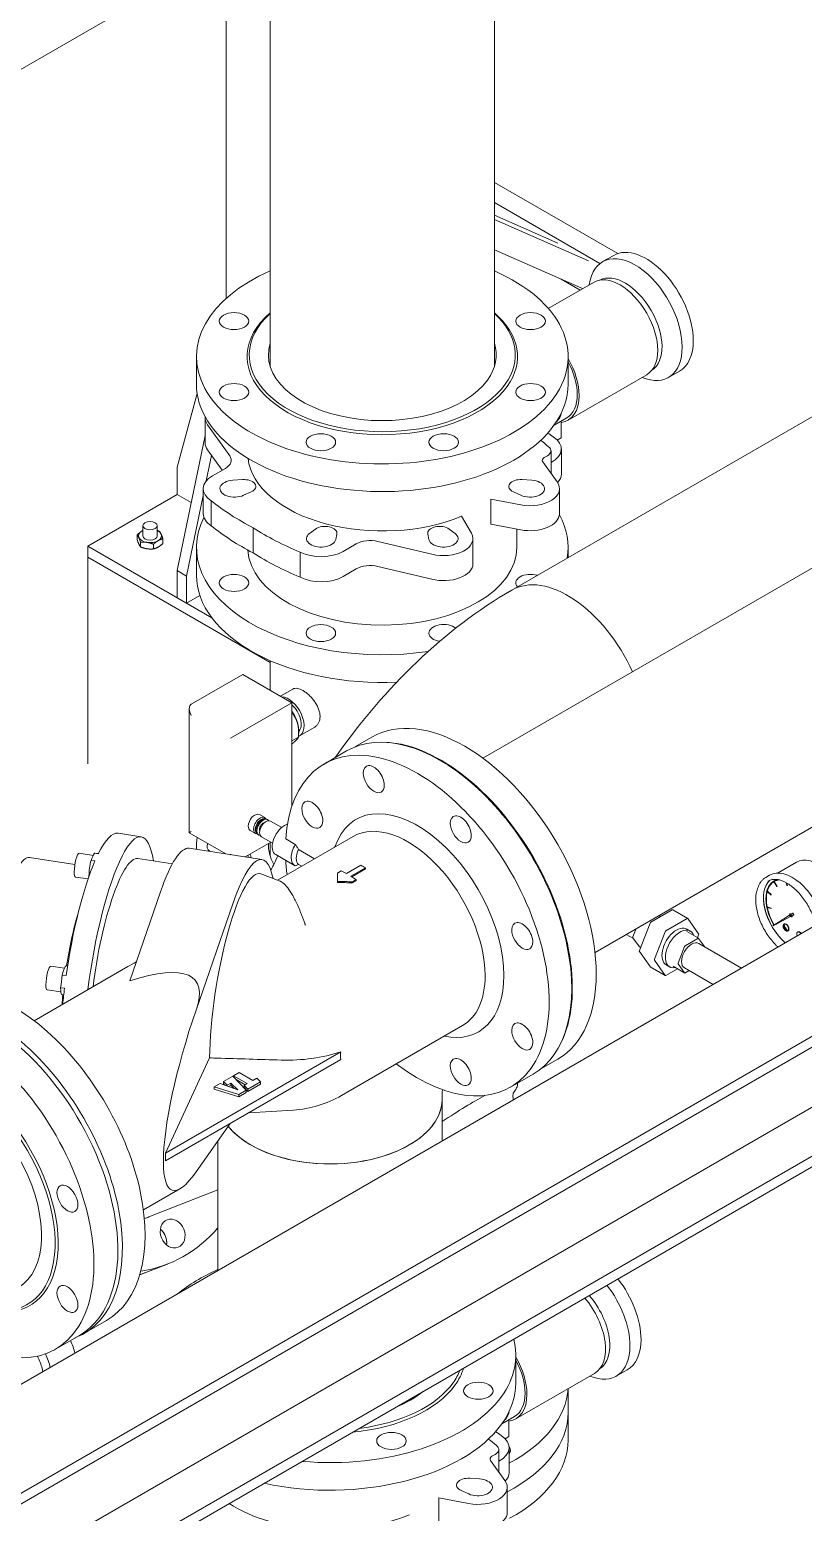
# Model space of a CAD drawing. Header units: millimetres. Extents: x -312439 to 477422, y -331570 to 212570.
# Drawn here: x 350673 to 351384, y 65676 to 67038 of the extents above; entities that cross this region are included whole.
import ezdxf

# ---------------------------------------------------------------- set-up
doc = ezdxf.new("R2010")
doc.units = ezdxf.units.MM

msp = doc.modelspace()

# ---------------------------------------------------------------- linework, layer by layer
at = {"color": 0, "linetype": 'Continuous', "lineweight": 0, "extrusion": (-5.55112e-17, 0.816497, 0.57735)}
for p, q in [((352152.604, 67860.866), (350185.817, 66725.341)), ((351089.74, 66368.758), (353606.961, 67822.077)), ((351192.815, 66190.227), (353710.037, 67643.545)), ((351100.298, 66728.797), (351100.298, 67253.316)), ((350894.147, 66728.797), (350894.147, 67134.295)), ((350853.602, 67110.887), (350853.602, 66791.35)), ((351213.65, 66832.567), (351100.298, 66898.011)), ((351100.298, 66879.498), (351197.308, 66823.489)), ((351158.721, 66842.267), (351100.298, 66867.878)), ((351100.298, 66863.97), (351186.84, 66826.032)), ((351181.416, 66800.407), (351100.298, 66835.966)), ((351199.812, 66825.169), (351210.003, 66830.951)), ((351179.038, 66799.033), (351161.655, 66809.069)), ((351149.893, 66782.207), (351191.36, 66806.148)), ((351116.301, 66523.302), (351493.27, 66740.945)), ((350826.349, 66712.496), (350826.349, 66737.899)), ((351168.096, 66712.496), (351168.096, 66737.899)), ((351168.097, 66679.565), (351240.356, 66721.284)), ((351260.258, 66718.632), (351270.449, 66724.414)), ((350808.592, 66636.199), (350827.001, 66703.885)), ((350834.311, 66658.461), (350834.311, 66681.464)), ((350856.918, 66646.69), (350836.551, 66675.233)), ((351166.872, 66681.687), (351155.26, 66674.983)), ((351161.584, 66663.189), (351161.584, 66678.634)), ((350808.592, 66541.187), (350834.311, 66665.448)), ((351158.101, 66661.179), (351161.584, 66663.189)), ((350835.35, 66623.623), (350840.21, 66647.102)), ((350849.96, 66633.438), (350836.551, 66652.23)), ((351146.069, 66645.024), (351149.127, 66646.79)), ((351152.356, 66651.29), (351152.356, 66630.502)), ((351161.86, 66629.961), (351161.86, 66652.964)), ((350808.592, 66611.195), (350808.592, 66636.199)), ((350841.033, 66628.284), (350852.922, 66635.148)), ((351157.893, 66622.743), (351144.737, 66641.177)), ((350832.587, 66593.509), (350832.587, 66616.512)), ((350859.773, 66624.233), (350868.56, 66624.859)), ((351125.884, 66624.859), (351134.671, 66624.233)), ((351160.134, 66616.512), (351160.134, 66593.509)), ((350726.309, 66563.689), (350808.592, 66611.195)), ((350821.535, 66603.723), (350808.592, 66611.195)), ((350817.253, 66536.186), (350832.587, 66610.274)), ((350839.973, 66582.382), (350839.973, 66605.385)), ((350876.692, 66613.524), (350869.712, 66610.379)), ((351097.13, 66606.862), (351124.531, 66601.646)), ((351097.13, 66583.859), (351097.13, 66606.862)), ((351124.732, 66610.379), (351117.752, 66613.524)), ((351070.186, 66591.306), (351079.221, 66575.486)), ((350776.971, 66573.079), (350776.971, 66582.515)), ((350790.308, 66573.079), (350790.308, 66582.515)), ((350878.562, 66557.476), (350878.562, 66580.479)), ((350930.35, 66575.37), (350935.797, 66579.4)), ((351058.648, 66579.4), (351064.095, 66575.37)), ((351124.531, 66578.643), (351097.13, 66583.859)), ((351120.937, 66562.477), (351120.937, 66579.327)), ((350726.309, 66563.689), (350726.309, 66363.664)), ((350840.503, 66497.759), (350726.309, 66563.689)), ((350771.755, 66569.814), (350771.755, 66574.141)), ((350774.939, 66562.952), (350774.939, 66567.279)), ((350786.824, 66561.114), (350786.824, 66565.44)), ((350795.524, 66566.137), (350795.524, 66570.463)), ((350826.349, 66562.477), (350826.349, 66537.074)), ((350955.429, 66574.705), (350954.345, 66569.632)), ((350973.251, 66565.676), (350961.362, 66558.812)), ((351042.679, 66556.224), (350993.242, 66567.983)), ((351040.1, 66569.632), (351039.015, 66574.705)), ((351080.585, 66547.581), (351080.585, 66570.584)), ((351168.096, 66562.477), (351168.096, 66553.206)), ((350726.309, 66553.688), (350894.147, 66456.787)), ((350921.7, 66535.197), (350921.7, 66558.2)), ((350808.592, 66541.187), (350817.253, 66536.186)), ((350808.592, 66516.183), (350808.592, 66541.187)), ((350817.253, 66511.183), (350817.253, 66536.186)), ((350973.251, 66542.673), (350961.362, 66535.809)), ((351042.679, 66533.222), (350993.242, 66544.98)), ((350829.489, 66518.247), (350817.253, 66511.183)), ((350894.147, 66431.228), (350894.147, 66458.39)), ((350869.019, 66445.736), (350821.529, 66418.318)), ((350914.058, 66419.732), (350869.019, 66445.736)), ((350903.634, 66425.751), (350914.962, 66432.291)), ((350819.674, 66300.232), (350819.674, 66414.217)), ((350914.058, 66419.732), (350857.611, 66387.143)), ((350914.058, 66324.718), (350914.058, 66419.732)), ((350920.048, 66388.023), (350914.058, 66384.565)), ((350920.333, 66392.63), (350920.221, 66390.416)), ((350921.07, 66389.284), (350935.111, 66397.391)), ((350971.982, 66379.057), (350987.699, 66388.132)), ((350964.435, 66375.407), (350943.648, 66363.406)), ((350884.209, 66316.976), (350889.059, 66314.176)), ((350891.046, 66312.816), (350891.912, 66312.316)), ((350894.572, 66310.922), (350904.694, 66305.078)), ((350910.034, 66308.504), (350907.266, 66306.906)), ((350775.52, 66296.496), (350754.223, 66299.791)), ((350821.529, 66301.303), (350819.674, 66300.232)), ((350853.472, 66280.719), (350819.674, 66300.232)), ((350894.639, 66291.506), (350871.204, 66277.976)), ((350875.757, 66302.337), (350880.607, 66299.537)), ((350882.778, 66298.496), (350883.644, 66297.996)), ((350886.181, 66296.389), (350896.304, 66290.545)), ((350894.147, 66278.74), (350894.147, 66291.222)), ((350970.509, 66296.879), (350900.771, 66256.616)), ((350908.432, 66294.568), (350917.227, 66289.49)), ((350714.557, 66271.098), (350672.944, 66277.536)), ((350718.498, 66281.341), (350731.515, 66279.327)), ((350732.537, 66281.43), (350736.087, 66280.881)), ((350733.07, 66281.565), (350736.187, 66281.083)), ((350804.181, 66271.611), (350772.43, 66276.523)), ((350886.53, 66275.605), (350819.681, 66285.946)), ((350826.349, 66284.915), (350826.349, 66287.842)), ((350899.304, 66280.114), (350916.627, 66270.113)), ((350920.227, 66284.904), (350934.997, 66276.376)), ((350729.483, 66274.85), (350733.033, 66274.301)), ((350903.31, 66255.637), (350885.597, 66262.463)), ((350920.227, 66270.938), (350922.902, 66269.393)), ((350959.42, 66265.124), (350955.898, 66263.09)), ((350955.898, 66263.09), (350955.898, 66262.085)), ((350977.515, 66270.314), (350964.278, 66262.671)), ((350981.661, 66267.92), (350968.424, 66260.277)), ((350981.661, 66266.919), (350969.262, 66259.76)), ((350981.661, 66267.92), (350981.661, 66266.919)), ((351360.618, 66263.164), (351378.016, 66273.209)), ((350715.127, 66259.552), (350726.688, 66257.763)), ((350727.523, 66260.736), (350727.523, 66260.166)), ((350955.903, 66255.479), (350955.903, 66254.478)), ((350973.278, 66257.123), (350969.756, 66255.09)), ((350973.278, 66256.118), (350969.756, 66254.085)), ((350969.756, 66255.09), (350969.756, 66254.085)), ((350973.278, 66257.123), (350973.278, 66256.118)), ((351341.792, 66247.26), (351342.293, 66248.921)), ((351349.783, 66259.118), (351353.416, 66261.216)), ((351357.22, 66255.822), (351357.307, 66255.872)), ((351359.966, 66250.762), (351357.352, 66255.291)), ((351357.614, 66255.443), (351360.229, 66250.914)), ((351357.702, 66255.49), (351360.316, 66250.964)), ((351360.229, 66250.914), (351359.966, 66250.762)), ((351360.316, 66250.964), (351360.229, 66250.914)), ((351369.236, 66251.718), (351368.721, 66254.236)), ((351369.105, 66254.016), (351369.595, 66251.622)), ((351369.215, 66253.952), (351369.682, 66251.672)), ((351369.595, 66251.622), (351369.236, 66251.718)), ((351369.682, 66251.672), (351369.595, 66251.622)), ((350793.259, 66246.065), (350764.926, 66164.238)), ((350826.019, 66137.274), (350860.108, 66235.723)), ((351354.67, 66243.005), (351351.098, 66246.173)), ((351351.194, 66246.532), (351354.767, 66243.364)), ((351351.282, 66246.581), (351354.853, 66243.414)), ((351354.767, 66243.364), (351354.67, 66243.005)), ((351354.757, 66243.055), (351354.67, 66243.005)), ((351354.853, 66243.414), (351354.757, 66243.055)), ((351354.853, 66243.414), (351354.767, 66243.364)), ((351263.706, 66229.41), (351244.111, 66218.098)), ((351253.128, 66223.304), (351251.617, 66224.176)), ((351277.564, 66221.409), (351257.969, 66210.097)), ((351278.12, 66221.465), (351264.262, 66229.466)), ((351288.042, 66207.411), (351278.245, 66221.349)), ((351351.098, 66231.954), (351354.67, 66230.996)), ((351351.186, 66232.003), (351354.757, 66231.046)), ((351354.767, 66230.526), (351351.194, 66231.483)), ((351354.757, 66231.046), (351354.67, 66230.996)), ((351354.67, 66230.996), (351354.767, 66230.526)), ((351354.757, 66231.046), (351354.853, 66230.576)), ((351354.853, 66230.576), (351354.767, 66230.526)), ((351371.768, 66224.437), (351360.367, 66217.259)), ((351360.547, 66216.949), (351372.463, 66223.233)), ((351372.487, 66224.898), (351371.916, 66224.568)), ((351372.038, 66225.676), (351372.211, 66225.776)), ((351373.222, 66223.625), (351372.651, 66223.295)), ((351373.187, 66225.347), (351374.711, 66226.324)), ((351373.671, 66222.847), (351373.844, 66222.947)), ((351375.569, 66224.838), (351373.961, 66224.006)), ((351374.711, 66226.324), (351374.884, 66226.424)), ((351374.711, 66226.324), (351375.569, 66224.838)), ((351375.742, 66224.938), (351374.884, 66226.424)), ((351375.569, 66224.838), (351375.742, 66224.938)), ((351230.671, 66212.083), (351227.729, 66204.5)), ((351243.43, 66217.25), (351233.633, 66192)), ((351257.288, 66209.249), (351247.491, 66183.999)), ((351287.957, 66203.195), (351277.243, 66209.381)), ((351277.274, 66211.718), (351280.418, 66209.902)), ((351358.784, 66216.262), (351356.407, 66214.765)), ((351356.407, 66214.765), (351358.892, 66216.076)), ((351357.352, 66215.614), (351359.966, 66217.124)), ((351360.229, 66216.669), (351357.614, 66215.159)), ((351358.825, 66216.434), (351361.616, 66218.045)), ((351359.061, 66216.025), (351361.85, 66217.636)), ((351360.053, 66217.174), (351359.966, 66217.124)), ((351359.966, 66217.124), (351359.98, 66217.101)), ((351360.053, 66217.174), (351360.067, 66217.151)), ((351360.216, 66216.692), (351360.229, 66216.669)), ((351360.316, 66216.719), (351360.229, 66216.669)), ((351360.302, 66216.742), (351360.316, 66216.719)), ((351366.221, 66216.006), (351366.377, 66216.096)), ((351366.377, 66216.096), (351367.039, 66214.949)), ((351366.654, 66216.315), (351366.822, 66216.412)), ((351366.983, 66216.446), (351366.826, 66216.355)), ((351369.266, 66211.093), (351369.928, 66209.946)), ((351369.928, 66209.946), (351369.771, 66209.856)), ((351370.256, 66210.076), (351370.424, 66210.174)), ((351370.377, 66210.205), (351370.533, 66210.296)), ((351378.737, 66205.378), (351382.288, 66207.428)), ((351379.339, 66209.186), (351379.014, 66208.999)), ((351382.288, 66207.428), (351382.444, 66207.519)), ((351228.291, 66202.978), (351221.597, 66206.843)), ((351227.729, 66203.778), (351233.619, 66195.399)), ((351234.697, 66194.742), (351233.718, 66195.307)), ((351275.193, 66195.677), (351269.304, 66180.497)), ((351287.514, 66203.151), (351275.735, 66196.351)), ((351286.978, 66203.76), (351288.042, 66206.502)), ((351293.384, 66195.524), (351288.056, 66203.103)), ((351327.603, 66175.767), (351288.147, 66198.547)), ((351233.633, 66191.091), (351243.43, 66177.153)), ((351247.491, 66183.09), (351257.288, 66169.152)), ((350763.347, 66177.274), (350677.094, 66127.476)), ((350692.415, 66177.634), (350704.995, 66175.688)), ((350702.976, 66169.455), (350706.526, 66168.906)), ((350707.918, 66178.244), (350706.671, 66177.828)), ((351257.413, 66169.036), (351243.555, 66177.037)), ((351257.969, 66169.092), (351268.547, 66175.198)), ((351258.259, 66178.783), (351261.404, 66176.968)), ((351275.293, 66171.304), (351264.579, 66177.489)), ((351269.304, 66179.775), (351275.193, 66171.396)), ((351301.513, 66160.704), (351275.102, 66175.952)), ((351275.735, 66171.348), (351279.406, 66173.467)), ((350689.044, 66155.845), (350701.625, 66153.899)), ((350701.449, 66157.822), (350704.999, 66157.272)), ((350702.868, 66151.228), (350704.274, 66151.01)), ((351070.951, 66122.909), (350959.652, 66058.651)), ((350797.845, 66005.702), (350959.064, 66098.781)), ((350797.845, 66005.702), (350838.481, 66093.26)), ((350797.845, 65998.701), (350959.064, 66091.781)), ((351142.855, 66083.095), (351158.573, 66092.17)), ((350859.907, 66076.538), (350851.321, 66071.581)), ((350851.321, 66071.581), (350854.434, 66068.216)), ((350851.321, 66071.581), (350851.321, 66069.58)), ((350872.093, 66063.571), (350859.907, 66076.538)), ((350860.438, 66076.845), (350865.598, 66079.824)), ((350860.438, 66076.845), (350860.438, 66075.973)), ((350872.978, 66069.605), (350860.438, 66076.845)), ((350871.245, 66068.605), (350862.757, 66073.506)), ((350865.598, 66079.824), (350878.138, 66072.584)), ((350885.322, 66071.209), (350873.536, 66064.404)), ((350878.138, 66072.584), (350881.941, 66074.78)), ((350881.941, 66074.78), (350885.322, 66071.209)), ((350885.322, 66071.209), (350885.322, 66069.208)), ((351135.921, 66078.385), (351115.134, 66066.383)), ((350848.208, 66069.783), (350842.739, 66066.626)), ((350842.739, 66066.626), (350865.199, 66059.591)), ((350842.739, 66066.626), (350842.739, 66064.626)), ((350842.739, 66064.626), (350865.199, 66057.59)), ((350864.35, 66064.058), (350848.208, 66069.783)), ((350851.321, 66069.58), (350852.562, 66068.239)), ((350854.434, 66068.216), (350857.815, 66070.168)), ((350854.434, 66068.216), (350854.434, 66067.575)), ((350855.892, 66067.058), (350857.815, 66068.168)), ((350857.815, 66070.168), (350864.35, 66064.058)), ((350857.815, 66070.168), (350857.815, 66068.168)), ((350857.815, 66068.168), (350860.904, 66065.28)), ((350865.199, 66059.591), (350872.093, 66063.571)), ((350865.199, 66057.59), (350872.093, 66061.57)), ((350865.199, 66059.591), (350865.199, 66057.59)), ((350870.178, 66067.988), (350872.978, 66069.605)), ((350870.178, 66067.988), (350870.178, 66065.988)), ((350873.536, 66064.404), (350870.178, 66067.988)), ((350873.536, 66062.404), (350870.178, 66065.988)), ((350872.093, 66063.571), (350872.093, 66061.57)), ((350885.322, 66069.208), (350873.536, 66062.404)), ((350873.536, 66064.404), (350873.536, 66062.404)), ((351121.55, 66070.087), (351121.55, 66068.484)), ((350915.541, 66045.38), (350874.347, 66042.869)), ((351052.258, 66016.796), (351052.258, 66055.313)), ((350857.328, 66033.044), (350826.019, 65988.539)), ((350846.107, 65897.775), (350846.107, 66017.093)), ((350797.845, 65998.701), (350797.845, 66005.702)), ((350811.172, 65972.925), (350777.536, 65953.506)), ((350782.689, 65947.102), (350846.107, 65971.933)), ((350774.176, 65893.781), (350799.66, 65903.759)), ((350743.562, 65851.856), (350722.775, 65839.855)), ((350718.687, 65838.202), (350696.687, 65825.5)), ((351120.056, 65794.547), (351120.056, 65819.951)), ((351120.057, 65761.617), (351192.316, 65803.335)), ((351212.218, 65800.684), (351222.409, 65806.466)), ((351168.096, 65789.352), (351168.096, 65741.973)), ((351118.832, 65763.738), (351107.221, 65757.034)), ((351113.544, 65745.241), (351113.544, 65760.685)), ((351110.062, 65743.23), (351113.544, 65745.241)), ((351104.316, 65733.342), (351104.316, 65712.553)), ((351113.82, 65712.013), (351113.82, 65735.016)), ((351109.853, 65704.795), (351096.698, 65723.229)), ((351098.03, 65727.076), (351101.087, 65728.841)), ((351077.844, 65706.91), (351086.632, 65706.284)), ((351076.693, 65692.431), (351069.712, 65695.575)), ((351112.094, 65698.564), (351112.094, 65675.561)), ((351049.091, 65688.914), (351076.491, 65683.697)), ((351049.091, 65665.911), (351049.091, 65688.914))]:
    msp.add_line(p, q, dxfattribs=at)
at = {"color": 3, "linetype": 'Continuous', "lineweight": 0, "extrusion": (-5.55112e-17, 0.816497, 0.57735)}
for p, q in [((349672.139, 65219.984), (352792.291, 67021.405)), ((349758.753, 65169.978), (352878.905, 66971.398)), ((349767.414, 65164.977), (352878.905, 66961.397)), ((350448.155, 65502.996), (352839.928, 66883.887)), ((350448.155, 65457.991), (352878.905, 66861.384)), ((350448.155, 65447.99), (352878.905, 66851.383))]:
    msp.add_line(p, q, dxfattribs=at)
at = {"color": 0, "linetype": 'Continuous', "lineweight": 0}
msp.add_arc((350909.431, 66145.636), 100.442, 273.487569, 300, dxfattribs=at)
for centre, major_axis, ratio, start_param, end_param in [((351230.035, 66771.901), (30.223, -53.268), 0.57229596, 0.78971856, 3.78936984), ((351240.226, 66777.683), (-30.223, 53.268), 0.57229596, 3.93131122, 6.28318531), ((350997.222, 66737.899), (170.874, 0), 0.57735027, 2.21833582, 5.89048623), ((350997.222, 66737.899), (170.874, 0), 0.57735027, 5.89048623, 7.20644214), ((351215.858, 66763.716), (24.498, -42.432), 0.57735027, 0, 3.14159265), ((351220.594, 66766.45), (23.924, -41.437), 0.57735027, 0.02368019, 3.11791246), ((350997.222, 66737.899), (124.327, 0), 0.57735027, 2.54822804, 5.89048623), ((350997.222, 66739.499), (122.368, 0), 0.57735027, 2.57241108, 5.89048623), ((350997.222, 66737.899), (124.327, 0), 0.57735027, 5.89048623, 6.87654992), ((350997.222, 66739.499), (122.368, 0), 0.57735027, 5.89048623, 6.85236688), ((350997.222, 66739.499), (104.729, 0), 0.57735027, 2.96365333, 5.89048623), ((350997.222, 66739.499), (104.729, 0), 0.57735027, 5.89048623, 6.46112463), ((351230.035, 66771.901), (30.223, -53.268), 0.57229596, 5.64401093, 7.07290387), ((351240.226, 66777.683), (-30.223, 53.268), 0.57229596, 3.14159265, 3.93131122), ((351143.599, 66721.997), (24.498, -42.432), 0.57735027, 0.78539816, 1.57084863), ((351143.599, 66721.997), (-23.273, 40.31), 0.57735027, 3.92699082, 4.65832502), ((350997.222, 66712.496), (170.874, 0), 0.57735027, 3.14159265, 5.89048623), ((350997.222, 66712.496), (170.874, 0), 0.57735027, 5.89048623, 6.28318531), ((351143.599, 66721.997), (24.498, -42.432), 0.57735027, 6.04359707, 7.06858347), ((351143.599, 66721.997), (-23.273, 40.31), 0.57735027, 3.14159265, 3.92699082), ((351133.05, 66686.968), (28.81, 0), 0.57735027, 5.71305417, 6.22390779), ((350861.423, 66681.464), (-27.112, 0), 0.57735027, 6.21040253, 6.69260189), ((350861.423, 66658.461), (-27.112, 0), 0.57735027, 0, 0.40941658), ((350727.777, 66482.53), (517.446, 0), 0.57735027, 0.61584622, 0.63984345), ((350747.775, 66476.466), (520.583, 0), 0.57735027, 0.67415921, 0.6895054), ((351133.05, 66652.964), (28.81, 0), 0.57735027, 5.44674538, 7.01565574), ((350839.93, 66642.649), (18.373, 0), 0.57735027, 5.49778714, 6.673973), ((350997.222, 66648.988), (-123.715, 0), 0.57735027, 0.06591002, 2.20157488), ((351150.4, 66642.524), (-6.125, 0), 0.57735027, 5.49778714, 6.673973), ((351141.332, 66651.29), (11.024, 0), 0.57735027, 5.49778714, 6.92522599), ((351133.05, 66629.961), (28.81, 0), 0.57735027, 5.78698517, 6.28318531), ((350861.423, 66616.512), (-28.836, 0), 0.57735027, 5.49778714, 7.01515814), ((350861.423, 66616.512), (-13.474, 0), 0.57735027, 4.83515448, 8.51661272), ((350869.91, 66618.542), (11.024, 0), 0.57735027, 5.37502007, 7.97674713), ((351124.534, 66618.542), (-11.024, 0), 0.57735027, 4.5896219, 7.19134897), ((351133.021, 66616.512), (27.112, 0), 0.57735027, 4.39388168, 6.69260189), ((351133.021, 66616.512), (13.474, 0), 0.57735027, 4.04975631, 7.73121456), ((351052.368, 66692.659), (-260.694, 0), 0.57735027, 0.61853974, 0.84101764), ((350997.222, 66562.477), (-170.874, 0), 0.57735027, 5.9992116, 8.10411792), ((350861.423, 66593.509), (-28.836, 0), 0.57735027, 0, 0.73197283), ((351133.021, 66593.509), (27.112, 0), 0.57735027, 4.39388168, 6.28318531), ((350997.222, 66562.477), (-170.874, 0), 0.57735027, 3.04255179, 3.44945026), ((350783.64, 66573.079), (10.656, 0), 0.57735027, 2.35619449, 3.40339204), ((350783.64, 66573.079), (10.656, 0), 0.57735027, 2.24694203, 2.35619449), ((350783.64, 66573.079), (10.656, 0), 0.57735027, 0.26179939, 0.89465062), ((351052.368, 66669.656), (-260.694, 0), 0.57735027, 0.61853974, 0.84101764), ((351072.863, 66680.826), (-260.694, 0), 0.57735027, 0.72977869, 0.95225659), ((350944.488, 66575.484), (11.024, 0), 0.57735027, 6.16041823, 8.76214529), ((351049.956, 66575.484), (11.024, 0), 0.57735027, 0.66263109, 3.26435815), ((351053.472, 66570.584), (-27.112, 0), 0.57735027, 1.16137975, 3.46009996), ((350783.64, 66573.079), (10.656, 0), 0.57735027, 3.40339204, 4.45058959), ((350783.64, 66573.079), (-6.668, 0), 0.57735027, 0, 3.14159265), ((350783.64, 66573.079), (10.656, 0), 0.57735027, 4.45058959, 5.49778714), ((350783.64, 66573.079), (10.656, 0), 0.57735027, 5.49778714, 6.54498469), ((350997.222, 66562.477), (-123.715, 0), 0.57735027, 0.03300457, 3.14159265), ((350940.972, 66570.584), (-13.474, 0), 0.57735027, 5.62055264, 9.30201088), ((350986.243, 66558.175), (-18.373, 0), 0.57735027, 4.32160129, 5.49778714), ((351053.472, 66570.584), (-13.474, 0), 0.57735027, 0.1227655, 3.80422374), ((351072.863, 66657.823), (-260.694, 0), 0.57735027, 0.72977869, 0.95225659), ((350940.972, 66570.584), (-28.836, 0), 0.57735027, 0.83882349, 2.35619449), ((350997.222, 66537.074), (-170.874, 0), 0.57735027, 0, 1.6491391), ((350940.972, 66547.581), (-28.836, 0), 0.57735027, 0.83882349, 2.35619449), ((350986.243, 66535.172), (-18.373, 0), 0.57735027, 4.32160129, 5.49778714), ((351053.472, 66547.581), (-27.112, 0), 0.57735027, 1.16137975, 3.14159265), ((351133.587, 66529.866), (-13.596, 0), 0.57735027, 4.23980809, 6.7557662), ((351167.838, 66434.036), (51.538, -89.266), 0.57735027, 1.40035941, 3.14159265), ((351053.706, 66483.747), (-13.596, 0), 0.57735027, 3.75451108, 7.58534294), ((350826.008, 66410.56), (-4.479, 7.757), 0.57735027, 0, 1.57079633), ((350910.995, 66406.734), (10.075, -17.45), 0.57735027, 6.19261072, 9.09602558), ((350910.995, 66406.734), (-8.237, 14.268), 0.57735027, 3.28946149, 5.23174738), ((350904.357, 66402.902), (-11.315, 19.598), 0.57735027, 4.3196899, 4.84648181), ((351073.136, 66240.151), (85.437, -147.981), 0.57735027, 0, 3.14159265), ((350904.357, 66402.902), (-11.315, 19.598), 0.57735027, 3.87024082, 4.3196899), ((351050.178, 66226.896), (-85.743, 148.511), 0.57735027, 3.14159265, 6.28318531), ((351029.391, 66214.895), (-85.743, 148.511), 0.57735027, 2.19655738, 6.99826727), ((351051.136, 66227.449), (85.437, -147.981), 0.57735027, 0.32011857, 2.82147409), ((350989.401, 66349.463), (6.829, -11.828), 0.57735027, 0.78539816, 3.92699082), ((350989.401, 66349.463), (6.829, -11.828), 0.57735027, 3.92699082, 7.06858347), ((350879.983, 66309.657), (-4.226, -7.319), 0.57735027, 3.14159265, 5.49778714), ((350932.846, 66316.811), (6.829, -11.828), 0.57735027, 0.78539816, 3.92699082), ((350932.846, 66316.811), (6.829, -11.828), 0.57735027, 3.92699082, 7.06858347), ((351029.391, 66214.895), (-56.345, 97.593), 0.57735027, 3.92699082, 6.75376777), ((351069.381, 66303.286), (6.829, -11.828), 0.57735027, 0.78539816, 3.92699082), ((350755.857, 66169.394), (-19.663, -127.103), 0.21132487, 2.573367, 4.85036477), ((350879.983, 66309.657), (-4.226, -7.319), 0.57735027, 5.49778714, 6.28318531), ((350884.833, 66306.856), (-4.226, -7.319), 0.57735027, 2.8477169, 5.49778714), ((350884.833, 66306.856), (-4.226, -7.319), 0.57735027, 5.49778714, 6.57706106), ((350885.613, 66306.406), (-3.675, -6.365), 0.57735027, 3.34180127, 5.49778714), ((350885.613, 66306.406), (-3.675, -6.365), 0.57735027, 5.49778714, 6.08297669), ((350886.912, 66305.656), (-4.134, -7.16), 0.57735027, 3.14159265, 5.49778714), ((350887.778, 66305.156), (-4.134, -7.16), 0.57735027, 2.84681734, 5.49778714), ((350887.778, 66305.156), (-2.45, -4.243), 0.57735027, 3.53218132, 5.49778714), ((350887.778, 66305.156), (-2.45, -4.243), 0.57735027, 5.49778714, 5.89259665), ((350890.376, 66303.656), (-4.195, -7.266), 0.57735027, 3.14159265, 5.49778714), ((350907.266, 66293.905), (-7.962, -13.79), 0.57735027, 3.92699082, 6.28318531), ((351020.73, 66209.894), (-50.221, 86.985), 0.57735027, 3.92699082, 6.28318531), ((351069.381, 66303.286), (6.829, -11.828), 0.57735027, 3.92699082, 7.06858347), ((350734.56, 66172.689), (-19.663, -127.103), 0.21132487, 3.14159265, 3.72761979), ((350997.222, 66287.842), (-170.874, 0), 0.57735027, 6.20001861, 6.31298218), ((350849.622, 66287.842), (-13.596, 0), 0.57735027, 5.95497789, 6.95410152), ((350886.912, 66305.656), (-4.134, -7.16), 0.57735027, 5.49778714, 6.28318531), ((350887.778, 66305.156), (-4.134, -7.16), 0.57735027, 5.49778714, 6.57796062), ((350890.376, 66303.656), (-4.195, -7.266), 0.57735027, 5.49778714, 6.28318531), ((350997.222, 66289.442), (104.729, 0), 0.57735027, 3.12785611, 3.44913982), ((350924.589, 66283.903), (-7.962, -13.79), 0.57735027, 4.63964745, 6.35592684), ((350658.543, 66184.448), (-14.401, -93.087), 0.21132487, 3.14159265, 5.11101783), ((350716.812, 66270.446), (1.685, 10.895), 0.21132487, 0, 2.20271064), ((350731.01, 66173.238), (-19.663, -127.103), 0.21132487, 3.72761979, 3.81939414), ((350755.857, 66169.394), (-16.573, -107.129), 0.21132487, 3.14159265, 4.84471507), ((350731.01, 66268.25), (-2.06, -13.316), 0.21132487, 3.14159265, 3.32028974), ((350800.58, 66162.475), (-19.101, -123.471), 0.21132487, 3.14159265, 4.00188622), ((350862.09, 66283.057), (4.479, -7.757), 0.57735027, 4.71238898, 4.76873404), ((350867.429, 66152.134), (-19.101, -123.471), 0.21132487, 2.63518594, 4.00188622), ((350997.222, 66287.842), (124.327, 0), 0.57735027, 3.25884595, 3.28598085), ((350997.222, 66289.442), (122.368, 0), 0.57735027, 3.26658521, 3.31689599), ((350927.589, 66282.171), (-6.737, -11.669), 0.57735027, 4.81011749, 6.1854568), ((351397.921, 66238.733), (19.905, -34.476), 0.57735027, 1.06258005, 3.14159265), ((350734.56, 66172.689), (-19.663, -127.103), 0.21132487, 3.81939414, 4.77481734), ((350716.812, 66270.446), (1.685, 10.895), 0.21132487, 2.20271064, 3.14159265), ((350731.01, 66268.25), (-2.06, -13.316), 0.21132487, 4.22672419, 5.34430329), ((350867.429, 66152.134), (-17.112, -110.613), 0.21132487, 3.09562009, 5.30599135), ((351029.391, 66214.895), (-85.743, 148.511), 0.57735027, 0.8560625, 0.94503528), ((350955.903, 66172.466), (-0.033, 117.375), 0.00028422, 5.49797638, 5.59451191), ((350955.903, 66172.466), (-0.033, 115.961), 0.00028422, 5.49797669, 5.59569322), ((350966.351, 66178.498), (50.833, -88.046), 0.57735027, 2.38503587, 2.45275527), ((350979.588, 66186.141), (50.833, -88.046), 0.57735027, 2.32735311, 2.38503587), ((351374.277, 66225.083), (-20.861, 36.133), 0.57735027, 4.22954284, 6.28318531), ((350955.906, 66172.468), (-143.731, 0.041), 0.57753972, 4.61604314, 4.71257844), ((350955.906, 66172.468), (-142, 0.04), 0.57753972, 4.61486246, 4.71257874), ((350966.351, 66178.498), (50.833, -88.046), 0.57735027, 2.25968445, 2.32735311), ((351374.277, 66225.083), (-18.84, 32.632), 0.57735027, 0.096874, 2.11076551), ((351374.795, 66225.382), (-17.575, 30.441), 0.57735027, 6.08880812, 7.85295713), ((351374.795, 66225.382), (-17.312, 29.985), 0.57735027, 6.02576359, 7.85260552), ((351374.882, 66225.432), (17.312, -29.985), 0.57735027, 3.15419071, 3.65759675), ((351374.882, 66225.432), (17.575, -30.441), 0.57735027, 2.95612728, 3.14159265), ((351339.974, 66285.542), (17.444, -30.213), 0.57735027, 6.27941667, 6.28695395), ((351340.368, 66285.163), (17.181, -29.758), 0.57735027, 6.27935899, 6.28701163), ((351374.882, 66225.432), (-19.292, 33.415), 0.57735027, 0.85525389, 2.09678466), ((351374.882, 66225.432), (17.312, -29.985), 0.57735027, 3.67711914, 4.18119552), ((351327.294, 66267.392), (17.444, -30.213), 0.57735027, 0.51983014, 0.52736741), ((351327.701, 66267.253), (17.181, -29.758), 0.57735027, 0.51977246, 0.52742509), ((350726.396, 66173.951), (-14.401, -93.087), 0.21132487, 4.12767091, 4.70274585), ((351263.706, 66228.502), (0.556, 0.963), 0.57735027, 0, 0.78539816), ((351277.564, 66220.501), (0.556, 0.963), 0.57735027, 6.02138592, 7.06858347), ((351327.653, 66238.124), (-17.181, 29.758), 0.57735027, 4.18496389, 4.19261652), ((351327.342, 66237.986), (-17.444, 30.213), 0.57735027, 4.18502157, 4.19255884), ((351374.882, 66225.432), (17.312, -29.985), 0.57735027, 4.19888654, 4.7047943), ((351372.855, 66224.262), (-0.817, 1.414), 0.57735027, 5.20592698, 7.41430302), ((351373.028, 66224.362), (0.817, -1.414), 0.57735027, 2.07074098, 3.14159265), ((351372.855, 66224.262), (-0.817, 1.414), 0.57735027, 2.01064788, 4.2186585), ((351372.855, 66224.262), (-0.367, 0.636), 0.57735027, 4.71238898, 6.28318531), ((351372.855, 66224.262), (-0.367, 0.636), 0.57735027, 3.14159265, 4.71238898), ((351373.028, 66224.362), (0.817, -1.414), 0.57735027, 0, 1.07065627), ((351125.936, 66205.331), (6.829, -11.828), 0.57735027, 0.78539816, 3.92699082), ((351125.936, 66205.331), (6.829, -11.828), 0.57735027, 3.92699082, 7.06858347), ((351244.111, 66217.189), (-0.556, -0.963), 0.57735027, 3.92699082, 4.97418837), ((351267.767, 66195.251), (-9.507, -16.467), 0.57735027, 3.14159265, 6.28318531), ((351270.911, 66193.435), (-9.507, -16.467), 0.57735027, 2.67421922, 6.75055874), ((351257.969, 66209.188), (-0.556, -0.963), 0.57735027, 3.92699082, 4.97418837), ((351340.237, 66205.581), (-17.181, 29.758), 0.57735027, 4.70994937, 4.7162153), ((351340.105, 66205.202), (-17.444, 30.213), 0.57735027, 4.70862034, 4.7147928), ((351368.299, 66213.105), (1.801, -3.119), 0.57735027, 3.3104584, 6.11431956), ((351372.034, 66215.262), (3.363, -5.824), 0.81649658, 4.1561584, 5.26861956), ((351368.455, 66213.196), (1.801, -3.119), 0.57735027, 2.9727269, 3.3104584), ((351368.623, 66213.293), (1.801, -3.119), 0.57735027, 0, 3.14159265), ((351368.299, 66213.105), (1.801, -3.119), 0.57735027, 0.16886575, 2.9727269), ((351372.64, 66215.612), (-3.363, 5.824), 0.81649658, 1.01456574, 2.12702691), ((351368.455, 66213.196), (1.801, -3.119), 0.57735027, 6.11431956, 6.45205106), ((351380.815, 66205.879), (1.801, -3.119), 0.57735027, 1.73966208, 4.54352323), ((351381.14, 66206.067), (1.801, -3.119), 0.57735027, 1.71787162, 3.14159265), ((351380.972, 66205.97), (-1.801, 3.119), 0.57735027, 4.85946427, 4.88125473), ((351228.271, 66204.452), (-0.442, -0.766), 0.57735027, 4.97418837, 6.02138592), ((351234.161, 66196.073), (-0.442, -0.766), 0.57735027, 6.02138592, 6.28318531), ((351281.625, 66187.25), (6.523, 11.297), 0.57735027, 0, 3.14159265), ((351275.735, 66195.628), (-0.442, -0.766), 0.57735027, 3.92699082, 4.97418837), ((351287.514, 66202.429), (0.442, 0.766), 0.57735027, 6.02138592, 7.06858347), ((351287.361, 66206.563), (0.556, 0.963), 0.57735027, 4.97418837, 6.02138592), ((351380.972, 66205.97), (-1.801, 3.119), 0.57735027, 1.40193058, 1.42372104), ((351234.314, 66191.939), (-0.556, -0.963), 0.57735027, 4.97418837, 6.02138592), ((351248.172, 66183.938), (-0.556, -0.963), 0.57735027, 4.97418837, 6.02138592), ((351269.846, 66180.449), (-0.442, -0.766), 0.57735027, 4.97418837, 6.02138592), ((350657.819, 66000.367), (-85.743, 148.511), 0.57735027, 3.14159265, 6.28318531), ((350690.73, 66166.74), (1.685, 10.895), 0.21132487, 0, 2.20271064), ((350731.01, 66173.238), (-19.663, -127.103), 0.21132487, 4.77481734, 4.86659169), ((350704.928, 66164.543), (-2.06, -13.316), 0.21132487, 3.24990819, 4.36748729), ((350458.843, 65885.488), (-366.79, -278.549), 0.17972165, 2.87823966, 3.60330208), ((351029.391, 66214.895), (-56.345, 97.593), 0.57735027, 2.67101019, 3.92699082), ((351020.73, 66209.894), (-50.221, 86.985), 0.57735027, 3.14159265, 3.92699082), ((351244.111, 66178.001), (-0.556, -0.963), 0.57735027, 6.02138592, 6.28318531), ((351257.969, 66170), (-0.556, -0.963), 0.57735027, 6.02138592, 7.06858347), ((351275.735, 66172.07), (-0.442, -0.766), 0.57735027, 6.02138592, 7.06858347), ((350637.032, 65988.366), (-85.743, 148.511), 0.57735027, 3.05705205, 6.36772591), ((350690.73, 66166.74), (1.685, 10.895), 0.21132487, 2.20271064, 3.14159265), ((350704.928, 66164.543), (-2.06, -13.316), 0.21132487, 5.27392174, 6.28318531), ((350734.56, 66172.689), (-19.663, -127.103), 0.21132487, 4.86659169, 4.98333775), ((350633.25, 65986.182), (-85.437, 147.981), 0.57735027, 3.14159265, 5.89048623), ((350726.396, 66173.951), (-14.401, -93.087), 0.21132487, 4.99263414, 5.09167734), ((350611.25, 65973.481), (-85.437, 147.981), 0.57735027, 2.21833582, 5.89048623), ((350847.936, 66110.131), (-43.825, -138.556), 0.20190622, 4.5794, 5.71504652), ((351125.936, 66112.978), (6.829, -11.828), 0.57735027, 0.78539816, 3.92699082), ((351125.936, 66112.978), (6.829, -11.828), 0.57735027, 3.92699082, 7.06858347), ((350909.431, 66149.136), (-100.35, 0), 0.57735027, 1.51863034, 2.08816048), ((350977.856, 66106.131), (-13.46, -23.313), 0.57735027, 5.33785065, 5.65772364), ((350611.25, 65973.481), (-62.164, 107.671), 0.57735027, 2.54822804, 5.89048623), ((351069.381, 66080.326), (6.829, -11.828), 0.57735027, 0.78539816, 3.92699082), ((351069.381, 66080.326), (6.829, -11.828), 0.57735027, 3.92699082, 7.06858347), ((350609.864, 65972.681), (-61.184, 105.973), 0.57735027, 2.57241108, 5.89048623), ((350609.864, 65972.681), (-52.364, 90.698), 0.57735027, 2.96365333, 5.89048623), ((350997.222, 65977.987), (124.003, 91.611), 0.09789593, 0.63879867, 1.0400279), ((350997.222, 65977.987), (124.003, 91.611), 0.09789593, 5.96786838, 6.3008237), ((350949.182, 66055.313), (103.075, 0), 0.57735027, 3.57222863, 6.28318531), ((350949.182, 66055.313), (-103.075, 0), 0.57735027, 2.35619449, 3.14159265), ((350949.182, 66055.313), (-103.075, 0), 0.57735027, 0.43063598, 2.35619449), ((350847.936, 66110.131), (-43.825, -138.556), 0.20190622, 5.71504652, 6.85069304), ((350737.359, 66062.871), (-62.301, 159.111), 0.81338956, 2.95904537, 3.551834), ((350737.359, 66062.871), (-45.33, 115.769), 0.81338956, 3.09649636, 3.14159265), ((350787.593, 65925.219), (4.957, -12.66), 0.81338956, 1.69343461, 2.18320084), ((350787.593, 65925.219), (-4.957, 12.66), 0.81338956, 4.09998447, 5.32479349), ((350787.593, 65925.219), (4.957, -12.66), 0.81338956, 0.95839181, 1.69343461), ((350720.506, 66056.272), (62.301, -159.111), 0.81338956, 6.21844913, 6.28318531), ((350720.506, 66056.272), (-62.301, 159.111), 0.81338956, 3.07685647, 3.14159265), ((350949.182, 65819.951), (170.874, 0), 0.57735027, 2.21833582, 2.53331945), ((351181.995, 65853.952), (30.223, -53.268), 0.57229596, 0.78971856, 1.8283637), ((351192.186, 65859.734), (-30.223, 53.268), 0.57229596, 3.93131122, 4.97144194), ((351167.818, 65845.767), (24.498, -42.432), 0.57735027, 0, 1.88936007), ((351172.555, 65848.502), (23.924, -41.437), 0.57735027, 0.02368019, 1.89728562), ((350687.374, 65828.499), (19.905, -34.476), 0.57735027, 1.06258005, 1.38755908), ((350949.182, 65819.951), (170.874, 0), 0.57735027, 5.89048623, 6.43416829), ((351181.995, 65853.952), (30.223, -53.268), 0.57229596, 5.64401093, 7.07290387), ((351192.186, 65859.734), (-30.223, 53.268), 0.57229596, 3.14159265, 3.93131122), ((350663.731, 65814.849), (-20.861, 36.133), 0.57735027, 4.22954284, 4.55928181), ((351095.559, 65804.049), (24.498, -42.432), 0.57735027, 0.78539816, 1.57084863), ((351095.559, 65804.049), (-23.273, 40.31), 0.57735027, 3.92699082, 4.65832502), ((350949.182, 65821.551), (122.368, 0), 0.57735027, 5.89048623, 6.0645017), ((350949.182, 65819.951), (124.327, 0), 0.57735027, 5.89048623, 6.11653287), ((350949.182, 65819.951), (124.327, 0), 0.57735027, 4.87904141, 5.89048623), ((350949.182, 65821.551), (122.368, 0), 0.57735027, 4.93107259, 5.89048623), ((350949.182, 65821.551), (104.729, 0), 0.57735027, 5.32883225, 5.66674204), ((350949.182, 65794.547), (170.874, 0), 0.57735027, 5.89048623, 6.28318531), ((350997.222, 65792.779), (-170.874, 0), 0.57735027, 2.32178917, 3.1062161), ((351095.559, 65804.049), (-23.273, 40.31), 0.57735027, 3.14159265, 3.92699082), ((350949.182, 65819.951), (170.874, 0), 0.57735027, 4.56140599, 5.89048623), ((351095.559, 65804.049), (24.498, -42.432), 0.57735027, 6.04359707, 7.06858347), ((351085.011, 65769.02), (28.81, 0), 0.57735027, 5.71305417, 6.22390779), ((350997.222, 65767.376), (-170.874, 0), 0.57735027, 2.30805789, 3.14159265), ((350949.182, 65794.547), (170.874, 0), 0.57735027, 4.35013323, 5.89048623), ((350699.736, 65558.518), (520.583, 0), 0.57735027, 0.67415921, 0.6895054), ((351085.011, 65735.016), (28.81, 0), 0.57735027, 5.44674538, 7.01565574), ((350679.737, 65564.582), (517.446, 0), 0.57735027, 0.61584622, 0.63984345), ((351093.292, 65733.342), (11.024, 0), 0.57735027, 5.49778714, 6.92522599), ((351101.591, 65732.522), (-13.596, 0), 0.57735027, 2.68923114, 3.60261848), ((350997.222, 65741.973), (-170.874, 0), 0.57735027, 2.32505163, 3.14159265), ((351102.36, 65724.575), (-6.125, 0), 0.57735027, 5.49778714, 6.673973), ((351076.494, 65700.593), (-11.024, 0), 0.57735027, 4.5896219, 7.19134897), ((351084.982, 65698.564), (27.112, 0), 0.57735027, 4.39388168, 6.69260189), ((351084.982, 65698.564), (13.474, 0), 0.57735027, 4.04975631, 7.73121456), ((351085.011, 65712.013), (28.81, 0), 0.57735027, 5.78698517, 6.28318531), ((350949.182, 65731.039), (-123.715, 0), 0.57735027, 0.7238005, 2.20157488), ((351084.982, 65675.561), (27.112, 0), 0.57735027, 4.39388168, 6.28318531)]:
    msp.add_ellipse(centre, major_axis=major_axis, ratio=ratio, start_param=start_param, end_param=end_param, dxfattribs=at)
for centre, major_axis, ratio in [((350860.857, 66770.51), (13.596, 0), 0.57735027), ((351133.587, 66770.51), (13.596, 0), 0.57735027), ((350860.857, 66705.288), (13.596, 0), 0.57735027), ((351133.587, 66705.288), (13.596, 0), 0.57735027), ((350940.738, 66659.169), (13.596, 0), 0.57735027), ((351053.706, 66659.169), (13.596, 0), 0.57735027), ((350783.64, 66582.515), (-6.668, 0), 0.57735027), ((350860.857, 66529.866), (-13.596, 0), 0.57735027), ((350940.738, 66483.747), (-13.596, 0), 0.57735027), ((351372.283, 66223.932), (-0.367, 0.636), 0.57735027), ((351358.943, 66216.23), (-0.118, 0.204), 0.57735027), ((350707.675, 65963.929), (-6.798, 11.775), 0.57735027), ((350804.446, 65931.818), (-4.957, 12.66), 0.81338956), ((350707.675, 65871.691), (-6.798, 11.775), 0.57735027), ((351085.548, 65787.339), (13.596, 0), 0.57735027), ((351005.667, 65741.22), (13.596, 0), 0.57735027)]:
    msp.add_ellipse(centre, major_axis=major_axis, ratio=ratio, dxfattribs=at)
for points, weights in [([(350771.755, 66574.141), (350774.086, 66576.264), (350776.105, 66577.429)], [1, 1.0379548493, 1]), ([(350776.105, 66577.429), (350776.537, 66577.678), (350776.971, 66577.896)], [1, 1.00788270894, 1.01249115378]), ([(350790.308, 66578.066), (350791.285, 66577.746), (350792.34, 66577.325)], [1.01660040172, 1.01226104367, 1]), ([(350792.34, 66577.325), (350793.193, 66576.264), (350793.932, 66574.671)], [1, 1.0379548493, 1]), ([(350773.347, 66571.487), (350772.608, 66573.079), (350771.755, 66574.141)], [1, 1.0379548493, 1]), ([(350771.755, 66569.814), (350772.608, 66567.198), (350773.347, 66565.606)], [1, 1.0379548493, 1]), ([(350774.939, 66567.279), (350774.086, 66569.894), (350773.347, 66571.487)], [1, 1.0379548493, 1]), ([(350773.347, 66565.606), (350774.086, 66564.014), (350774.939, 66562.952)], [1, 1.0379548493, 1]), ([(350780.882, 66567.137), (350778.124, 66567.563), (350774.939, 66567.279)], [1, 1.0379548493, 1]), ([(350774.939, 66562.952), (350778.124, 66561.682), (350780.882, 66561.256)], [1, 1.0379548493, 1]), ([(350786.824, 66565.44), (350783.64, 66566.71), (350780.882, 66567.137)], [1, 1.0379548493, 1]), ([(350791.174, 66568.729), (350789.155, 66567.563), (350786.824, 66565.44)], [1, 1.0379548493, 1]), ([(350786.824, 66561.114), (350789.155, 66561.682), (350791.174, 66562.848)], [1, 1.0379548493, 1]), ([(350795.524, 66570.463), (350793.193, 66569.894), (350791.174, 66568.729)], [1, 1.0379548493, 1]), ([(350791.174, 66562.848), (350793.193, 66564.014), (350795.524, 66566.137)], [1, 1.0379548493, 1]), ([(350793.932, 66574.671), (350794.671, 66573.079), (350795.524, 66570.463)], [1, 1.0379548493, 1]), ([(350780.882, 66561.256), (350783.64, 66560.829), (350786.824, 66561.114)], [1, 1.0379548493, 1]), ([(350919.141, 66401.438), (350917.693, 66406.312), (350914.058, 66410.601)], [1, 1.03335792342, 1.00808033252]), ([(350920.048, 66388.023), (350920.782, 66395.916), (350919.141, 66401.438)], [1, 1.0379548493, 1]), ([(350917.052, 66384.324), (350919.663, 66386.745), (350920.048, 66388.023)], [1, 1.0379548493, 1]), ([(350914.058, 66381.734), (350915.841, 66383.201), (350917.052, 66384.324)], [1.01882245573, 1.01726251621, 1])]:
    msp.add_rational_spline(points, weights, degree=2, dxfattribs=at)
for points, knots in [([(350953.882, 66369.314), (350954.291, 66369.899), (350954.702, 66370.483), (350977.293, 66402.477), (351002.169, 66431.577), (351056.186, 66483.029), (351085.308, 66505.408), (351116.301, 66523.302)], [4.078238413, 4.078238413, 4.078238413, 4.078238413, 4.08407045, 4.08407045, 4.398229715, 4.398229715, 4.71238898, 4.71238898, 4.71238898, 4.71238898]), ([(350935.111, 66397.391), (350935.831, 66397.806), (350936.515, 66398.341), (350937.732, 66399.63), (350938.265, 66400.386), (350939.126, 66402.069), (350939.455, 66402.997), (350939.888, 66404.957), (350939.991, 66405.987), (350939.991, 66408.059), (350939.888, 66409.169), (350939.455, 66411.464), (350939.126, 66412.65), (350938.265, 66415.018), (350937.732, 66416.204), (350936.515, 66418.502), (350935.831, 66419.615), (350934.392, 66421.7), (350933.588, 66422.744), (350931.864, 66424.75), (350930.944, 66425.712), (350929.057, 66427.489), (350928.09, 66428.306), (350926.178, 66429.747), (350925.234, 66430.371), (350923.44, 66431.407), (350922.53, 66431.853), (350920.757, 66432.539), (350919.894, 66432.779), (350918.271, 66433.028), (350917.51, 66433.036), (350916.127, 66432.825), (350915.505, 66432.605), (350914.962, 66432.291)], [37.28209952, 37.28209952, 37.28209952, 37.28209952, 40.38904689, 40.38904689, 43.49599427, 43.49599427, 46.60294165, 46.60294165, 49.70988902, 49.70988902, 52.8168364, 52.8168364, 55.92378378, 55.92378378, 59.03073115, 59.03073115, 62.13767853, 62.13767853, 65.24446728, 65.24446728, 68.35125603, 68.35125603, 71.45804478, 71.45804478, 74.56483353, 74.56483353, 77.67162228, 77.67162228, 80.77841104, 80.77841104, 83.88519979, 83.88519979, 86.99198854, 86.99198854, 86.99198854, 86.99198854]), ([(350917.227, 66289.49), (350917.742, 66288.738), (350918.254, 66287.979), (350919.257, 66286.45), (350919.749, 66285.681), (350920.227, 66284.904)], [0.01508029887, 0.01508029887, 0.01508029887, 0.01508029887, 0.01732522362, 0.01732522362, 0.01957014837, 0.01957014837, 0.01957014837, 0.01957014837]), ([(350894.803, 66265.423), (350895.644, 66267.293), (350896.494, 66269.159), (350898.594, 66273.709), (350899.853, 66276.387), (350901.132, 66279.059)], [3.7531457086, 3.7531457086, 3.7531457086, 3.7531457086, 3.7699111843, 3.7699111843, 3.7940806687, 3.7940806687, 3.7940806687, 3.7940806687]), ([(350917.227, 66269.815), (350917.742, 66269.972), (350918.254, 66270.141), (350919.257, 66270.511), (350919.749, 66270.712), (350920.227, 66270.938)], [0.01508029887, 0.01508029887, 0.01508029887, 0.01508029887, 0.01732522362, 0.01732522362, 0.01957014837, 0.01957014837, 0.01957014837, 0.01957014837]), ([(350903.31, 66255.637), (350903.476, 66255.573), (350903.643, 66255.502), (350905.19, 66254.783), (350906.611, 66253.681), (350909.53, 66250.633), (350911.027, 66248.685), (350912.946, 66245.726), (350913.331, 66245.11), (350914.1, 66243.833), (350914.485, 66243.172), (350915.641, 66241.121), (350916.413, 66239.664), (350918.731, 66235.031), (350920.281, 66231.593), (350922.224, 66226.851), (350922.613, 66225.88), (350923.391, 66223.893), (350923.781, 66222.877), (350924.556, 66220.808), (350924.943, 66219.754), (350925.522, 66218.144), (350925.811, 66217.332), (350926.147, 66216.372), (350926.291, 66215.957), (350926.387, 66215.68), (350926.435, 66215.541), (350926.482, 66215.403)], [0.0539681729, 0.0539681729, 0.0539681729, 0.0539681729, 0.0557910811, 0.0557910811, 0.0708018395, 0.0708018395, 0.0858125978, 0.0858125978, 0.0895652874, 0.0895652874, 0.093317977, 0.093317977, 0.1008233562, 0.1008233562, 0.1158341146, 0.1158341146, 0.1195868042, 0.1195868042, 0.1233394938, 0.1233394938, 0.1270921833, 0.1270921833, 0.1289685281, 0.1299067005, 0.1303757867, 0.1303757867, 0.1308448729, 0.1308448729, 0.1308448729, 0.1308448729]), ([(351342.293, 66248.921), (351342.572, 66249.847), (351342.898, 66250.73), (351343.642, 66252.404), (351344.059, 66253.194), (351344.982, 66254.672), (351345.487, 66255.36), (351346.579, 66256.628), (351347.167, 66257.207), (351348.419, 66258.251), (351349.084, 66258.715), (351349.783, 66259.118)], [0.288262087, 0.288262087, 0.288262087, 0.288262087, 0.387689302, 0.387689302, 0.487116517, 0.487116517, 0.586543733, 0.586543733, 0.685970948, 0.685970948, 0.785398163, 0.785398163, 0.785398163, 0.785398163]), ([(351351.804, 66255.618), (351352.42, 66255.974), (351353.068, 66256.277), (351354.418, 66256.773), (351355.121, 66256.967), (351356.576, 66257.244), (351357.329, 66257.326), (351358.876, 66257.379), (351359.671, 66257.35), (351361.026, 66257.206), (351361.576, 66257.124), (351362.133, 66257.016)], [0.785398163, 0.785398163, 0.785398163, 0.785398163, 0.884825381, 0.884825381, 0.984252598, 0.984252598, 1.083679816, 1.083679816, 1.183107033, 1.183107033, 1.249509807, 1.249509807, 1.249509807, 1.249509807]), ([(351361.279, 66257.234), (351364.044, 66256.585), (351366.966, 66255.339), (351372.793, 66251.771), (351375.696, 66249.456), (351381.2, 66243.98), (351383.799, 66240.819), (351388.424, 66233.967), (351390.449, 66230.278), (351393.712, 66222.753), (351394.951, 66218.918), (351395.743, 66215.176), (351395.75, 66215.145), (351395.756, 66215.115)], [1.28253425, 1.28253425, 1.28253425, 1.28253425, 1.60111592, 1.60111592, 1.91781062, 1.91781062, 2.23500828, 2.23500828, 2.55260724, 2.55260724, 2.87014967, 2.87014967, 2.87275344, 2.87275344, 2.87275344, 2.87275344]), ([(351361.102, 66195.107), (351360.43, 66195.721), (351359.766, 66196.358), (351356.242, 66199.905), (351353.553, 66203.226), (351348.802, 66210.394), (351346.74, 66214.24), (351343.448, 66222.076), (351342.218, 66226.064), (351340.719, 66233.791), (351340.45, 66237.528), (351340.838, 66243.205), (351341.208, 66245.323), (351341.792, 66247.26)], [4.99467698, 4.99467698, 4.99467698, 4.99467698, 5.06841017, 5.06841017, 5.39115395, 5.39115395, 5.71352036, 5.71352036, 6.03596729, 6.03596729, 6.35890534, 6.35890534, 6.57144739, 6.57144739, 6.57144739, 6.57144739]), ([(350904.199, 66091.278), (350884.545, 66091.87), (350864.892, 66092.463), (350842.986, 66093.124), (350840.734, 66093.192), (350838.481, 66093.26)], [0.1011964783, 0.1011964783, 0.1011964783, 0.1011964783, 0.1493969921, 0.1493969921, 0.1549211513, 0.1549211513, 0.1549211513, 0.1549211513]), ([(351117.893, 66061.317), (351117.848, 66061.256), (351117.804, 66061.181), (351117.684, 66060.924), (351117.615, 66060.704), (351117.501, 66060.166), (351117.456, 66059.848), (351117.398, 66059.136), (351117.384, 66058.742), (351117.384, 66057.917), (351117.398, 66057.461), (351117.456, 66056.493), (351117.501, 66055.981), (351117.59, 66055.162), (351117.627, 66054.861), (351117.667, 66054.56)], [17.89795356, 17.89795356, 17.89795356, 17.89795356, 18.55921682, 18.55921682, 19.79774199, 19.79774199, 21.03626716, 21.03626716, 22.27479234, 22.27479234, 23.51331751, 23.51331751, 24.75184268, 24.75184268, 25.45758956, 25.45758956, 25.45758956, 25.45758956]), ([(350680.228, 65819.108), (350680.687, 65818.173), (350681.123, 65817.229), (350683.166, 65812.519), (350684.405, 65808.683), (350685.197, 65804.941), (350685.203, 65804.911), (350685.21, 65804.881)], [2.472588958, 2.472588958, 2.472588958, 2.472588958, 2.552607238, 2.552607238, 2.870149668, 2.870149668, 2.872753438, 2.872753438, 2.872753438, 2.872753438])]:
    msp.add_open_spline(points, degree=3, knots=knots, dxfattribs=at)
for points in [[(350763.347, 66177.274), (350765.823, 66178.703), (350768.335, 66180.091), (350770.881, 66181.437)], [(351052.258, 66055.313), (351052.258, 66058.153), (351052.322, 66061.09), (351052.456, 66064.117)]]:
    msp.add_open_spline(points, degree=3, dxfattribs=at)

doc.saveas('drawing.dxf')
